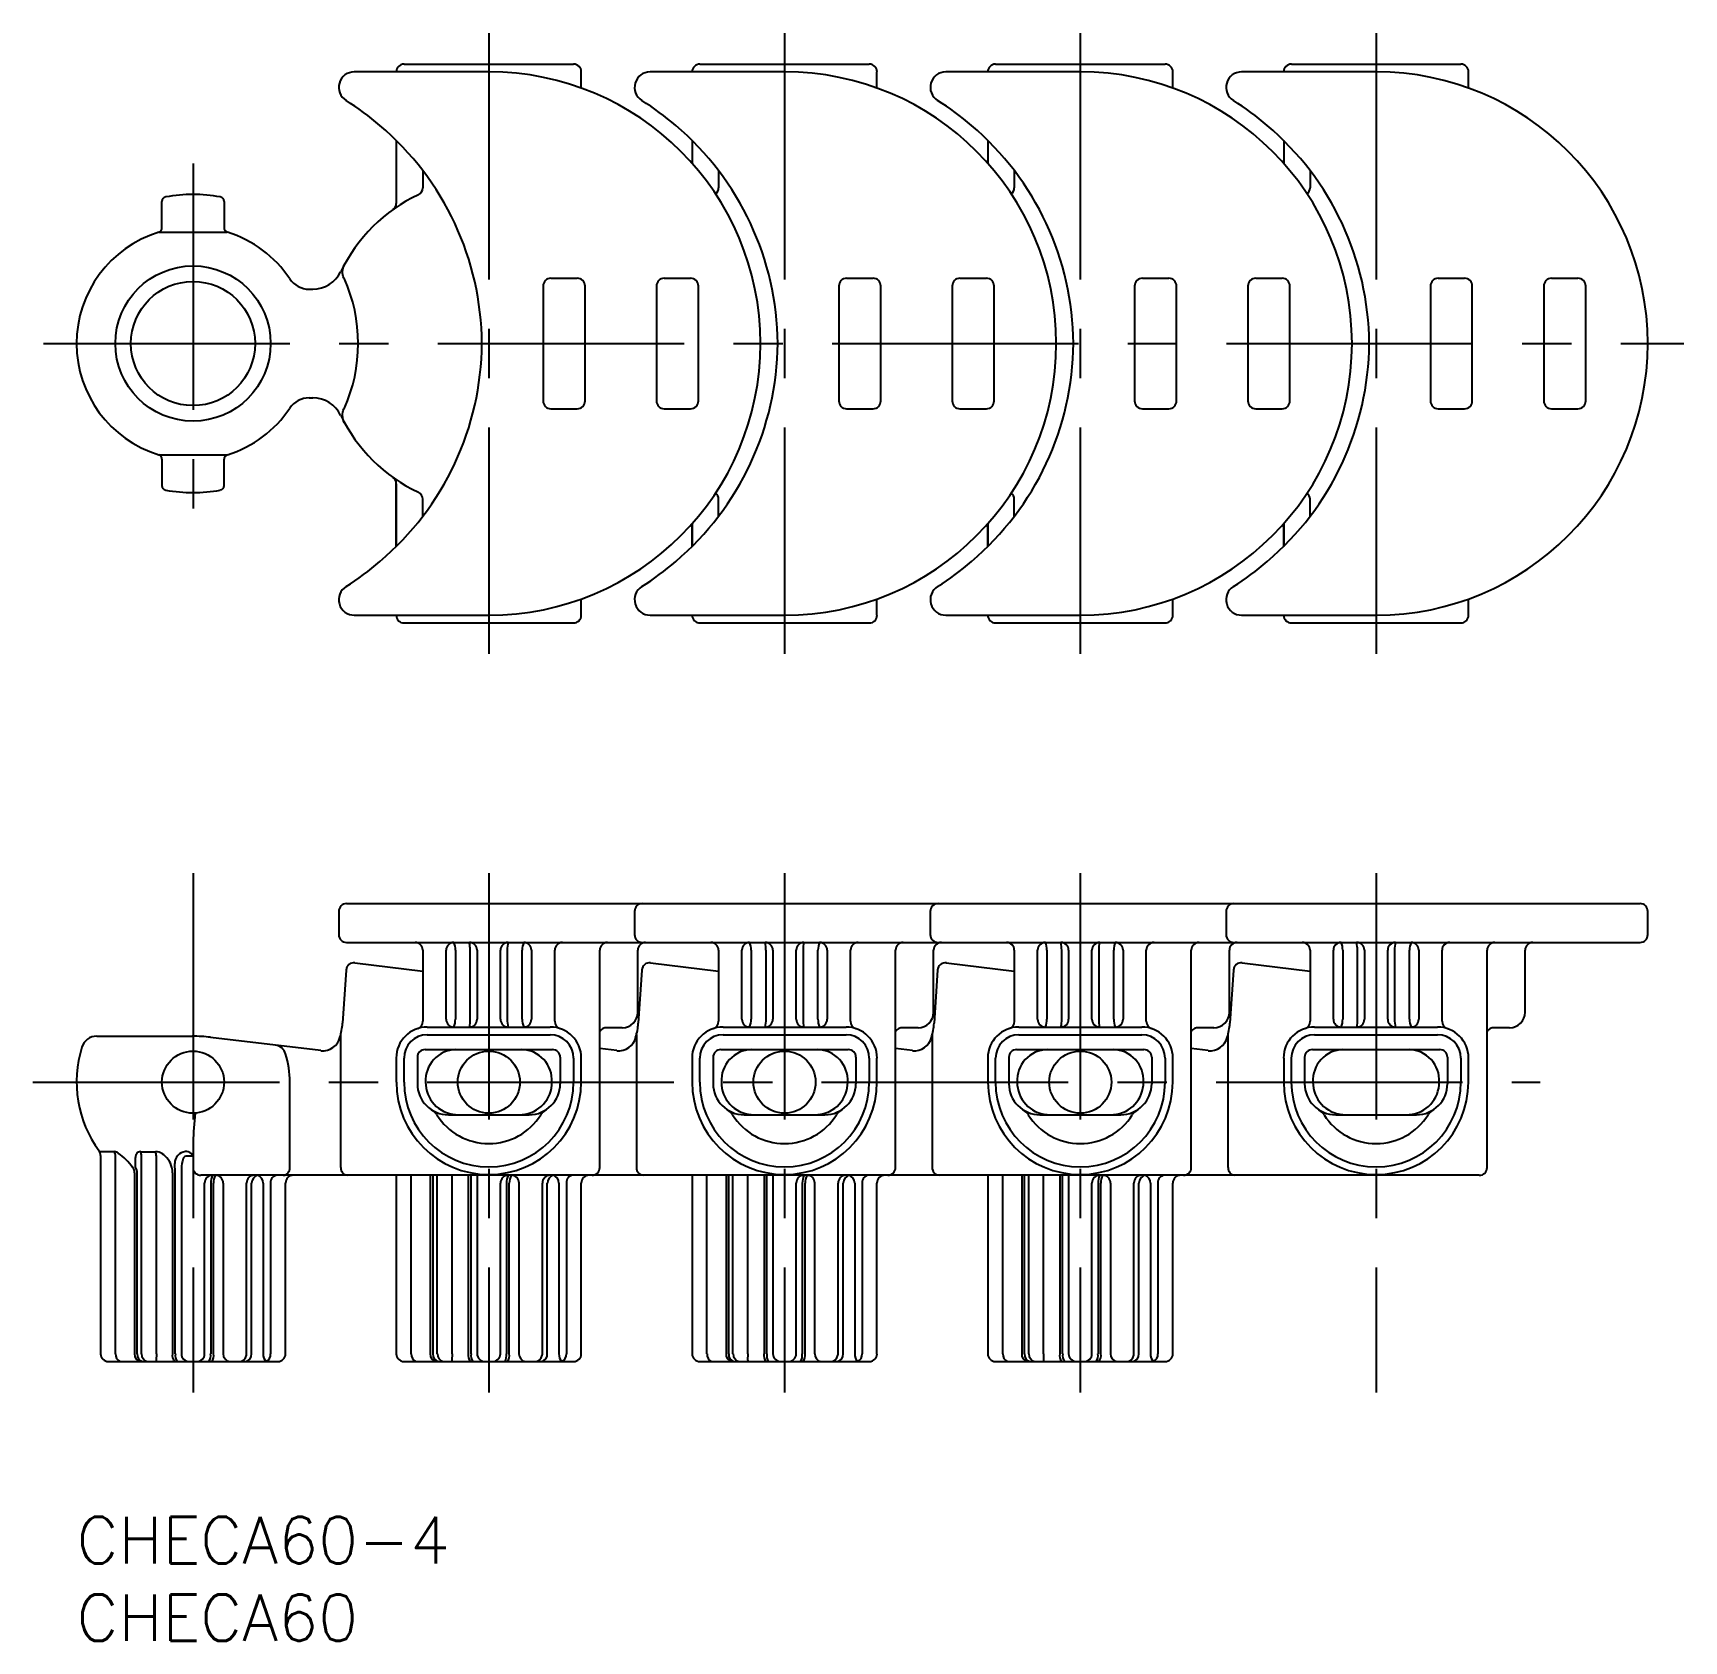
# Model space of a CAD drawing. Extents: x -3 to 104, y -8 to 96.
import ezdxf

# ---------------------------------------------------------------- set-up
doc = ezdxf.new("R2010")
doc.units = 0
doc.header["$LTSCALE"] = 0.5
doc.linetypes.add('CENTER', pattern=[50.8, 31.75, -6.35, 6.35, -6.35])
doc.layers.get('0').update_dxf_attribs({"linetype": 'CONTINUOUS'})
for name, color, linetype in [('MSM_CENTER', 1, 'CENTER'), ('MSM_CONTINUOUS', 7, 'CONTINUOUS'), ('MSM_PART_NUMBER', 7, 'CONTINUOUS')]:
    doc.layers.add(name, color=color, linetype=linetype)
doc.styles.get("Standard").update_dxf_attribs({"font": 'txt.shx', "height": 3, "bigfont": 'bigfont.shx'})

# ---------------------------------------------------------------- blocks, each defined once
blk = doc.blocks.new('*U7')
at = {"layer": 'MSM_PART_NUMBER'}
blk.add_text('CHECA60-4', height=3, dxfattribs=at).set_placement((0, -3))
blk = doc.blocks.new('*U8')
at = {"layer": 'MSM_PART_NUMBER'}
blk.add_text('CHECA60', height=3, dxfattribs=at).set_placement((0, -8))

msp = doc.modelspace()

# ---------------------------------------------------------------- linework, layer by layer
at = {"color": 7, "linetype": 'CONTINUOUS'}
for p, q in [((30.55, 79.78), (32.25, 79.78)), ((37.85, 79.78), (39.55, 79.78)), ((49.6, 79.78), (51.3, 79.78)), ((56.9, 79.78), (58.6, 79.78)), ((68.65, 79.78), (70.35, 79.78)), ((75.95, 79.78), (77.65, 79.78)), ((87.7, 79.78), (89.4, 79.78)), ((95, 79.78), (96.7, 79.78)), ((30.05, 79.28), (30.05, 71.88)), ((32.75, 71.88), (32.75, 79.28)), ((37.35, 79.28), (37.35, 71.88)), ((40.05, 71.88), (40.05, 79.28)), ((49.1, 79.28), (49.1, 71.88)), ((51.8, 71.88), (51.8, 79.28)), ((56.4, 79.28), (56.4, 71.88)), ((59.1, 71.88), (59.1, 79.28)), ((68.15, 79.28), (68.15, 71.88)), ((70.85, 71.88), (70.85, 79.28)), ((75.45, 79.28), (75.45, 71.88)), ((78.15, 71.88), (78.15, 79.28)), ((87.2, 79.28), (87.2, 71.88)), ((89.9, 71.88), (89.9, 79.28)), ((94.5, 79.28), (94.5, 71.88)), ((97.2, 71.88), (97.2, 79.28)), ((30.55, 71.38), (32.25, 71.38)), ((37.85, 71.38), (39.55, 71.38)), ((49.6, 71.38), (51.3, 71.38)), ((56.9, 71.38), (58.6, 71.38)), ((68.65, 71.38), (70.35, 71.38)), ((75.95, 71.38), (77.65, 71.38)), ((87.7, 71.38), (89.4, 71.38)), ((95, 71.38), (96.7, 71.38))]:
    msp.add_line(p, q, dxfattribs=at)
for centre, start, end in [((30.55, 79.28), 90, 180), ((32.25, 79.28), 0, 90), ((37.85, 79.28), 90, 180), ((39.55, 79.28), 0, 90), ((49.6, 79.28), 90, 180), ((51.3, 79.28), 0, 90), ((56.9, 79.28), 90, 180), ((58.6, 79.28), 0, 90), ((68.65, 79.28), 90, 180), ((70.35, 79.28), 0, 90), ((75.95, 79.28), 90, 180), ((77.65, 79.28), 0, 90), ((87.7, 79.28), 90, 180), ((89.4, 79.28), 0, 90), ((95, 79.28), 90, 180), ((96.7, 79.28), 0, 90), ((30.55, 71.88), 180, 270), ((32.25, 71.88), 270, 0), ((37.85, 71.88), 180, 270), ((39.55, 71.88), 270, 0), ((49.6, 71.88), 180, 270), ((51.3, 71.88), 270, 0), ((56.9, 71.88), 180, 270), ((58.6, 71.88), 270, 0), ((68.65, 71.88), 180, 270), ((70.35, 71.88), 270, 0), ((75.95, 71.88), 180, 270), ((77.65, 71.88), 270, 0), ((87.7, 71.88), 180, 270), ((89.4, 71.88), 270, 0), ((95, 71.88), 180, 270), ((96.7, 71.88), 270, 0)]:
    msp.add_arc(centre, 0.5, start, end, dxfattribs=at)
at = {"layer": 'MSM_CENTER'}
for p, q in [((26.55, 95.58), (26.55, 55.58)), ((45.6, 95.58), (45.6, 55.58)), ((64.65, 95.58), (64.65, 55.58)), ((83.7, 95.58), (83.7, 55.58)), ((7.5, 87.18), (7.5, 63.99)), ((-2.14, 75.58), (103.53, 75.58)), ((7.5, 41.46), (7.5, 8)), ((26.55, 41.46), (26.55, 8)), ((45.6, 41.46), (45.6, 8)), ((64.65, 41.46), (64.65, 8)), ((83.7, 41.46), (83.7, 8)), ((-2.81, 28), (94.26, 28))]:
    msp.add_line(p, q, dxfattribs=at)
at = {"layer": 'MSM_CONTINUOUS'}
for p, q in [((21.09, 93.58), (32.01, 93.58)), ((40.15, 93.58), (51.06, 93.58)), ((59.19, 93.58), (70.11, 93.58)), ((78.25, 93.58), (89.16, 93.58)), ((26.55, 93.08), (17.89, 93.08)), ((32.51, 92.04), (32.51, 93.08)), ((45.6, 93.08), (36.94, 93.08)), ((51.55, 92.04), (51.55, 93.08)), ((64.65, 93.08), (55.99, 93.08)), ((70.61, 92.04), (70.61, 93.08)), ((83.7, 93.08), (75.04, 93.08)), ((89.66, 92.04), (89.66, 93.08)), ((20.59, 88.65), (20.59, 84.61)), ((39.65, 88.65), (39.65, 87.19)), ((58.69, 88.65), (58.69, 87.19)), ((77.75, 88.65), (77.75, 87.19)), ((22.3, 86.73), (22.3, 85.61)), ((41.35, 86.73), (41.35, 85.61)), ((60.4, 86.73), (60.4, 85.61)), ((79.45, 86.73), (79.45, 85.61)), ((5.5, 83.04), (5.5, 84.73)), ((9.5, 84.73), (9.5, 83.04)), ((5.29, 82.75), (9.71, 82.75)), ((14.98, 79.08), (15.21, 79.08)), ((14.98, 72.08), (15.21, 72.08)), ((5.29, 68.42), (9.71, 68.42)), ((5.5, 68.13), (5.5, 66.44)), ((9.5, 66.44), (9.5, 68.13)), ((20.59, 66.55), (20.59, 62.5)), ((20.59, 62.51), (20.59, 66.55)), ((22.3, 64.44), (22.3, 65.55)), ((41.35, 64.44), (41.35, 65.55)), ((60.4, 64.44), (60.4, 65.55)), ((79.45, 64.44), (79.45, 65.55)), ((39.65, 63.97), (39.65, 62.5)), ((39.65, 62.51), (39.65, 63.97)), ((58.69, 63.97), (58.69, 62.5)), ((58.69, 62.51), (58.69, 63.97)), ((77.75, 63.97), (77.75, 62.5)), ((77.75, 62.51), (77.75, 63.97)), ((32.51, 58.08), (32.51, 59.13)), ((51.55, 58.08), (51.55, 59.13)), ((70.61, 58.08), (70.61, 59.13)), ((89.66, 58.08), (89.66, 59.13)), ((17.89, 58.08), (26.55, 58.08)), ((21.09, 57.58), (32.01, 57.58)), ((36.94, 58.08), (45.6, 58.08)), ((40.15, 57.58), (51.06, 57.58)), ((55.99, 58.08), (64.65, 58.08)), ((59.19, 57.58), (70.11, 57.58)), ((75.04, 58.08), (83.7, 58.08)), ((78.25, 57.58), (89.16, 57.58)), ((17.39, 39.5), (100.7, 39.5)), ((16.89, 39), (16.89, 37.5)), ((35.94, 39), (35.94, 37.5)), ((54.99, 39), (54.99, 37.5)), ((74.04, 39), (74.04, 37.5)), ((101.2, 37.5), (101.2, 39)), ((17.39, 37), (100.7, 37)), ((22.3, 36.5), (22.3, 31.92)), ((23.8, 32.05), (23.8, 36.5)), ((24.4, 36.5), (24.4, 32.05)), ((25.36, 32.05), (25.36, 36.5)), ((25.8, 36.5), (25.8, 32.05)), ((27.3, 32.05), (27.3, 36.5)), ((27.74, 36.5), (27.74, 32.05)), ((28.7, 32.05), (28.7, 36.5)), ((29.3, 36.5), (29.3, 32.05)), ((30.8, 31.92), (30.8, 36.5)), ((33.7, 22.5), (33.7, 36.5)), ((36.15, 32.5), (36.15, 36.5)), ((41.35, 36.5), (41.35, 31.92)), ((42.85, 32.05), (42.85, 36.5)), ((43.45, 36.5), (43.45, 32.05)), ((44.41, 32.05), (44.41, 36.5)), ((44.85, 36.5), (44.85, 32.05)), ((46.35, 32.05), (46.35, 36.5)), ((46.79, 36.5), (46.79, 32.05)), ((47.75, 32.05), (47.75, 36.5)), ((48.35, 36.5), (48.35, 32.05)), ((49.85, 31.92), (49.85, 36.5)), ((52.75, 22.5), (52.75, 36.5)), ((55.2, 32.5), (55.2, 36.5)), ((60.4, 36.5), (60.4, 31.92)), ((61.9, 32.05), (61.9, 36.5)), ((62.5, 36.5), (62.5, 32.05)), ((63.46, 32.05), (63.46, 36.5)), ((63.9, 36.5), (63.9, 32.05)), ((65.4, 32.05), (65.4, 36.5)), ((65.84, 36.5), (65.84, 32.05)), ((66.8, 32.05), (66.8, 36.5)), ((67.4, 36.5), (67.4, 32.05)), ((68.9, 31.92), (68.9, 36.5)), ((71.8, 22.5), (71.8, 36.5)), ((74.25, 32.5), (74.25, 36.5)), ((79.45, 36.5), (79.45, 31.92)), ((80.95, 32.05), (80.95, 36.5)), ((81.55, 36.5), (81.55, 32.05)), ((82.51, 32.05), (82.51, 36.5)), ((82.95, 36.5), (82.95, 32.05)), ((84.45, 32.05), (84.45, 36.5)), ((84.89, 36.5), (84.89, 32.05)), ((85.85, 32.05), (85.85, 36.5)), ((86.45, 36.5), (86.45, 32.05)), ((87.95, 31.92), (87.95, 36.5)), ((90.85, 22.5), (90.85, 36.5)), ((93.3, 32.5), (93.3, 36.5)), ((17.36, 35.22), (17.13, 31.8)), ((17.36, 35.22), (17.13, 31.8)), ((17.92, 35.69), (22.3, 35.15)), ((36.41, 35.22), (36.18, 31.8)), ((36.41, 35.22), (36.18, 31.8)), ((36.97, 35.69), (41.35, 35.15)), ((55.46, 35.22), (55.23, 31.8)), ((55.46, 35.22), (55.23, 31.8)), ((56.02, 35.69), (60.4, 35.15)), ((74.51, 35.22), (74.28, 31.8)), ((74.51, 35.22), (74.28, 31.8)), ((75.07, 35.69), (79.45, 35.15)), ((1.3, 30.96), (7.44, 30.96)), ((15.74, 30.03), (8.63, 30.88)), ((17.01, 31.06), (17.01, 22.5)), ((22.59, 31.55), (30.51, 31.55)), ((22.59, 31.05), (30.51, 31.05)), ((35.15, 31.5), (34.17, 31.5)), ((36.06, 31.06), (36.06, 22.5)), ((41.64, 31.55), (49.56, 31.55)), ((41.64, 31.05), (49.56, 31.05)), ((54.2, 31.5), (53.22, 31.5)), ((55.11, 31.06), (55.11, 22.5)), ((60.69, 31.55), (68.61, 31.55)), ((60.69, 31.05), (68.61, 31.05)), ((73.25, 31.5), (72.27, 31.5)), ((74.16, 31.06), (74.16, 22.5)), ((79.74, 31.55), (87.66, 31.55)), ((79.74, 31.05), (87.66, 31.05)), ((92.3, 31.5), (91.32, 31.5)), ((22.45, 30.1), (30.65, 30.1)), ((34.79, 30.03), (33.7, 30.16)), ((41.5, 30.1), (49.7, 30.1)), ((53.84, 30.03), (52.75, 30.16)), ((60.55, 30.1), (68.75, 30.1)), ((72.89, 30.03), (71.8, 30.16)), ((79.6, 30.1), (87.8, 30.1)), ((20.59, 29.55), (20.59, 28)), ((21.09, 28), (21.09, 29.55)), ((21.95, 29.6), (21.95, 27.9)), ((31.15, 29.6), (31.15, 27.9)), ((32.01, 29.55), (32.01, 28)), ((32.51, 28), (32.51, 29.55)), ((39.65, 29.55), (39.65, 28)), ((40.15, 28), (40.15, 29.55)), ((41, 29.6), (41, 27.9)), ((50.2, 29.6), (50.2, 27.9)), ((51.06, 29.55), (51.06, 28)), ((51.55, 28), (51.55, 29.55)), ((58.69, 29.55), (58.69, 28)), ((59.19, 28), (59.19, 29.55)), ((60.05, 29.6), (60.05, 27.9)), ((69.25, 29.6), (69.25, 27.9)), ((70.11, 29.55), (70.11, 28)), ((70.61, 28), (70.61, 29.55)), ((77.75, 29.55), (77.75, 28)), ((78.25, 28), (78.25, 29.55)), ((79.1, 29.6), (79.1, 27.9)), ((88.3, 29.6), (88.3, 27.9)), ((89.16, 29.55), (89.16, 28)), ((89.66, 28), (89.66, 29.55)), ((13.74, 22.5), (13.74, 28)), ((23.95, 25.9), (29.15, 25.9)), ((43, 25.9), (48.2, 25.9)), ((62.05, 25.9), (67.25, 25.9)), ((81.1, 25.9), (86.3, 25.9)), ((2.42, 23.52), (1.48, 23.52)), ((4.13, 23.52), (5.1, 23.52)), ((7.5, 24.13), (7.5, 22.5)), ((1.55, 23.27), (1.55, 10.5)), ((2.5, 10.5), (2.5, 23.23)), ((3.8, 22.51), (3.8, 23.14)), ((4.18, 10.5), (4.18, 23.23)), ((5.14, 10.5), (5.14, 23.23)), ((6.33, 22.51), (6.33, 22.76)), ((6.75, 22.42), (6.75, 10.5)), ((7.5, 23.23), (7.03, 23.23)), ((3.73, 22.15), (3.73, 10.5)), ((3.91, 10.5), (3.91, 22.15)), ((6.18, 22.15), (6.18, 10.5)), ((6.36, 10.5), (6.36, 22.15)), ((90.35, 22), (8, 22)), ((8.25, 10.5), (8.25, 21.5)), ((8.64, 21.5), (8.64, 10.5)), ((8.82, 10.5), (8.82, 21.5)), ((9.44, 21.5), (9.44, 10.5)), ((10.95, 10.5), (10.95, 21.5)), ((11.27, 10.5), (11.27, 21.5)), ((12.02, 21.5), (12.02, 10.5)), ((12.5, 21.5), (12.5, 10.5)), ((13.46, 10.5), (13.46, 21.5)), ((20.59, 22), (20.59, 10.5)), ((21.55, 10.5), (21.55, 22)), ((22.78, 22), (22.78, 10.5)), ((22.96, 10.5), (22.96, 22)), ((23.23, 10.5), (23.23, 22)), ((24.19, 10.5), (24.19, 22)), ((25.23, 22), (25.23, 10.5)), ((25.41, 10.5), (25.41, 22)), ((25.8, 22), (25.8, 10.5)), ((27.3, 10.5), (27.3, 21.5)), ((27.69, 21.5), (27.69, 10.5)), ((27.87, 10.5), (27.87, 21.5)), ((28.49, 21.5), (28.49, 10.5)), ((30, 10.5), (30, 21.5)), ((30.32, 10.5), (30.32, 21.5)), ((31.07, 21.5), (31.07, 10.5)), ((31.55, 21.5), (31.55, 10.5)), ((32.51, 10.5), (32.51, 21.5)), ((39.65, 22), (39.65, 10.5)), ((40.6, 10.5), (40.6, 22)), ((41.83, 22), (41.83, 10.5)), ((42.01, 10.5), (42.01, 22)), ((42.28, 10.5), (42.28, 22)), ((43.24, 10.5), (43.24, 22)), ((44.28, 22), (44.28, 10.5)), ((44.46, 10.5), (44.46, 22)), ((44.85, 22), (44.85, 10.5)), ((46.35, 10.5), (46.35, 21.5)), ((46.74, 21.5), (46.74, 10.5)), ((46.92, 10.5), (46.92, 21.5)), ((47.54, 21.5), (47.54, 10.5)), ((49.05, 10.5), (49.05, 21.5)), ((49.37, 10.5), (49.37, 21.5)), ((50.12, 21.5), (50.12, 10.5)), ((50.6, 21.5), (50.6, 10.5)), ((51.55, 10.5), (51.55, 21.5)), ((58.69, 22), (58.69, 10.5)), ((59.65, 10.5), (59.65, 22)), ((60.88, 22), (60.88, 10.5)), ((61.06, 10.5), (61.06, 22)), ((61.33, 10.5), (61.33, 22)), ((62.29, 10.5), (62.29, 22)), ((63.33, 22), (63.33, 10.5)), ((63.51, 10.5), (63.51, 22)), ((63.9, 22), (63.9, 10.5)), ((65.4, 10.5), (65.4, 21.5)), ((65.79, 21.5), (65.79, 10.5)), ((65.97, 10.5), (65.97, 21.5)), ((66.59, 21.5), (66.59, 10.5)), ((68.1, 10.5), (68.1, 21.5)), ((68.42, 10.5), (68.42, 21.5)), ((69.17, 21.5), (69.17, 10.5)), ((69.65, 21.5), (69.65, 10.5)), ((70.61, 10.5), (70.61, 21.5)), ((2.05, 10), (12.96, 10)), ((5.14, 10.5), (5.12, 10.08)), ((10.94, 10.4), (10.95, 10.5)), ((21.09, 10), (32.01, 10)), ((24.19, 10.5), (24.17, 10.08)), ((29.99, 10.4), (30, 10.5)), ((40.15, 10), (51.06, 10)), ((43.24, 10.5), (43.22, 10.08)), ((49.04, 10.4), (49.05, 10.5)), ((59.19, 10), (70.11, 10)), ((62.29, 10.5), (62.27, 10.08)), ((68.09, 10.4), (68.1, 10.5))]:
    msp.add_line(p, q, dxfattribs=at)
for centre, radius in [((7.5, 75.58), 5), ((7.5, 75.58), 4), ((7.5, 28), 2), ((26.55, 28), 2), ((45.6, 28), 2), ((64.65, 28), 2)]:
    msp.add_circle(centre, radius, dxfattribs=at)
for centre, radius, start, end in [((21.09, 93.08), 0.5, 90, 180), ((32.01, 93.08), 0.5, 0, 90), ((40.15, 93.08), 0.5, 90, 180), ((51.06, 93.08), 0.5, 0, 90), ((59.19, 93.08), 0.5, 90, 180), ((70.11, 93.08), 0.5, 0, 90), ((78.25, 93.08), 0.5, 90, 180), ((89.16, 93.08), 0.5, 0, 90), ((17.89, 92.08), 1, 90, 237.7958), ((26.55, 75.58), 17.5, 270, 90), ((36.94, 92.08), 1, 90, 237.7958), ((45.6, 75.58), 17.5, 270, 90), ((55.99, 92.08), 1, 90, 237.7958), ((64.65, 75.58), 17.5, 270, 90), ((75.04, 92.08), 1, 90, 237.7958), ((83.7, 75.58), 17.5, 270, 90), ((7.5, 75.58), 18.5, 49.384, 57.7958), ((26.55, 75.58), 18.5, 49.384, 57.7958), ((45.6, 75.58), 18.5, 49.384, 57.7958), ((64.65, 75.58), 18.5, 49.384, 57.7958), ((7.51, 75.44), 18.6, 0.45, 49.7021), ((26.56, 75.44), 18.6, 0.45, 49.7021), ((45.61, 75.44), 18.6, 0.45, 49.7021), ((64.66, 75.44), 18.6, 0.45, 49.7021), ((7.5, 75.36), 9.82, 79.7124, 100.2486), ((26.55, 75.58), 10.6, 115.3361, 154.1187), ((21.8, 85.61), 0.5, 295.3361, 0), ((40.85, 85.61), 0.5, 307.8822, 0), ((59.9, 85.61), 0.5, 307.8822, 0), ((78.95, 85.61), 0.5, 307.8822, 0), ((5.8, 84.73), 0.3, 98.952, 180), ((9.2, 84.73), 0.3, 0, 79.6895), ((20.09, 84.61), 0.5, 305.5583, 0), ((5.2, 83.04), 0.3, 287.611, 0), ((9.8, 83.04), 0.3, 180, 252.8502), ((7.5, 75.58), 7.5, 107.1498, 180), ((7.5, 75.58), 7.5, 33.749, 72.8502), ((15.21, 81.08), 2, 270, 334.1187), ((7.97, 75.58), 10.17, 335.5717, 24.4283), ((14.98, 80.58), 1.5, 213.749, 270), ((7.5, 75.58), 7.5, 180, 252.8682), ((7.51, 75.73), 18.6, 310.2979, 359.55), ((26.56, 75.73), 18.6, 310.2979, 359.55), ((45.61, 75.73), 18.6, 310.2979, 359.55), ((64.66, 75.73), 18.6, 310.2979, 359.55), ((7.5, 75.58), 7.5, 287.1498, 326.251), ((14.98, 70.58), 1.5, 90, 146.251), ((15.21, 70.08), 2, 25.8813, 90), ((26.55, 75.58), 10.6, 205.8813, 244.6639), ((5.2, 68.13), 0.3, 0, 72.389), ((9.8, 68.13), 0.3, 107.1498, 180), ((5.8, 66.44), 0.3, 180, 261.048), ((7.5, 75.8), 9.82, 259.7514, 280.2876), ((9.2, 66.44), 0.3, 280.3105, 0), ((20.09, 66.55), 0.5, 0, 54.4417), ((21.8, 65.55), 0.5, 0, 64.6639), ((40.85, 65.55), 0.5, 0, 52.1178), ((59.9, 65.55), 0.5, 0, 52.1178), ((78.95, 65.55), 0.5, 0, 52.1178), ((7.5, 75.58), 18.5, 302.2042, 310.616), ((26.55, 75.58), 18.5, 302.2042, 310.616), ((45.6, 75.58), 18.5, 302.2042, 310.616), ((64.65, 75.58), 18.5, 302.2042, 310.616), ((17.89, 59.08), 1, 122.2042, 270), ((36.94, 59.08), 1, 122.2042, 270), ((55.99, 59.08), 1, 122.2042, 270), ((75.04, 59.08), 1, 122.2042, 270), ((21.09, 58.08), 0.5, 180, 270), ((32.01, 58.08), 0.5, 270, 0), ((40.15, 58.08), 0.5, 180, 270), ((51.06, 58.08), 0.5, 270, 0), ((59.19, 58.08), 0.5, 180, 270), ((70.11, 58.08), 0.5, 270, 0), ((78.25, 58.08), 0.5, 180, 270), ((89.16, 58.08), 0.5, 270, 0), ((17.39, 39), 0.5, 90, 180), ((36.44, 39), 0.5, 90, 180), ((55.49, 39), 0.5, 90, 180), ((74.54, 39), 0.5, 90, 180), ((100.7, 39), 0.5, 0, 90), ((17.39, 37.5), 0.5, 180, 270), ((36.44, 37.5), 0.5, 180, 270), ((55.49, 37.5), 0.5, 180, 270), ((74.54, 37.5), 0.5, 180, 270), ((100.7, 37.5), 0.5, 270, 0), ((21.8, 36.5), 0.5, 0, 90), ((24.3, 36.5), 0.5, 90, 180), ((23.37, 36.55), 1.03, 357.1402, 25.7773), ((25.3, 36.5), 0.5, 0, 90), ((23.49, 36.54), 1.86, 358.6655, 14.1848), ((27.8, 36.5), 0.5, 90, 180), ((29.77, 36.53), 2.03, 166.4382, 180.7115), ((30.16, 36.46), 1.46, 158.4991, 178.5834), ((28.8, 36.5), 0.5, 0, 90), ((31.3, 36.5), 0.5, 90, 180), ((34.2, 36.5), 0.5, 90, 180), ((36.65, 36.5), 0.5, 90, 180), ((40.85, 36.5), 0.5, 0, 90), ((43.35, 36.5), 0.5, 90, 180), ((42.42, 36.55), 1.03, 357.1402, 25.7773), ((44.35, 36.5), 0.5, 0, 90), ((42.54, 36.54), 1.86, 358.6655, 14.1848), ((46.85, 36.5), 0.5, 90, 180), ((48.82, 36.53), 2.03, 166.4382, 180.7115), ((49.21, 36.46), 1.46, 158.4991, 178.5834), ((47.85, 36.5), 0.5, 0, 90), ((50.35, 36.5), 0.5, 90, 180), ((53.25, 36.5), 0.5, 90, 180), ((55.7, 36.5), 0.5, 90, 180), ((59.9, 36.5), 0.5, 0, 90), ((62.4, 36.5), 0.5, 90, 180), ((61.47, 36.55), 1.03, 357.1402, 25.7773), ((63.4, 36.5), 0.5, 0, 90), ((61.59, 36.54), 1.86, 358.6655, 14.1848), ((65.9, 36.5), 0.5, 90, 180), ((67.87, 36.53), 2.03, 166.4382, 180.7115), ((68.26, 36.46), 1.46, 158.4991, 178.5834), ((66.9, 36.5), 0.5, 0, 90), ((69.4, 36.5), 0.5, 90, 180), ((72.3, 36.5), 0.5, 90, 180), ((74.75, 36.5), 0.5, 90, 180), ((78.95, 36.5), 0.5, 0, 90), ((81.45, 36.5), 0.5, 90, 180), ((80.52, 36.55), 1.03, 357.1402, 25.7773), ((82.45, 36.5), 0.5, 0, 90), ((80.64, 36.54), 1.86, 358.6655, 14.1848), ((84.95, 36.5), 0.5, 90, 180), ((86.92, 36.53), 2.03, 166.4382, 180.7115), ((87.31, 36.46), 1.46, 158.4991, 178.5834), ((85.95, 36.5), 0.5, 0, 90), ((88.45, 36.5), 0.5, 90, 180), ((91.35, 36.5), 0.5, 90, 180), ((93.8, 36.5), 0.5, 90, 180), ((17.86, 35.19), 0.5, 83, 176.175), ((36.91, 35.19), 0.5, 83, 176.175), ((55.96, 35.19), 0.5, 83, 176.175), ((75.01, 35.19), 0.5, 83, 176.175), ((21.83, 31.9), 0.475, 287.6721, 2.1448), ((24.3, 32.05), 0.5, 180, 270), ((23.25, 32.02), 1.15, 335.7605, 1.322), ((25.3, 32.05), 0.5, 270, 0), ((23.43, 32.01), 1.93, 346.0894, 1.0603), ((27.8, 32.05), 0.5, 180, 270), ((29.94, 32.04), 2.2, 179.8583, 192.992), ((30, 32.05), 1.3, 180.1654, 202.7521), ((28.8, 32.05), 0.5, 270, 0), ((31.3, 31.92), 0.5, 180.0142, 251.4438), ((35.15, 32.5), 1, 270, 0), ((40.88, 31.9), 0.475, 287.6721, 2.1448), ((43.35, 32.05), 0.5, 180, 270), ((42.3, 32.02), 1.15, 335.7605, 1.322), ((44.35, 32.05), 0.5, 270, 0), ((42.48, 32.01), 1.93, 346.0894, 1.0603), ((46.85, 32.05), 0.5, 180, 270), ((48.99, 32.04), 2.2, 179.8583, 192.992), ((49.05, 32.05), 1.3, 180.1654, 202.7521), ((47.85, 32.05), 0.5, 270, 0), ((50.35, 31.92), 0.5, 180.0142, 251.4438), ((54.2, 32.5), 1, 270, 0), ((59.93, 31.9), 0.475, 287.6721, 2.1448), ((62.4, 32.05), 0.5, 180, 270), ((61.35, 32.02), 1.15, 335.7605, 1.322), ((63.4, 32.05), 0.5, 270, 0), ((61.53, 32.01), 1.93, 346.0894, 1.0603), ((65.9, 32.05), 0.5, 180, 270), ((68.04, 32.04), 2.2, 179.8583, 192.992), ((68.1, 32.05), 1.3, 180.1654, 202.7521), ((66.9, 32.05), 0.5, 270, 0), ((69.4, 31.92), 0.5, 180.0142, 251.4438), ((73.25, 32.5), 1, 270, 0), ((78.98, 31.9), 0.475, 287.6721, 2.1448), ((81.45, 32.05), 0.5, 180, 270), ((80.4, 32.02), 1.15, 335.7605, 1.322), ((82.45, 32.05), 0.5, 270, 0), ((80.58, 32.01), 1.93, 346.0894, 1.0603), ((84.95, 32.05), 0.5, 180, 270), ((87.09, 32.04), 2.2, 179.8583, 192.992), ((87.15, 32.05), 1.3, 180.1654, 202.7521), ((85.95, 32.05), 0.5, 270, 0), ((88.45, 31.92), 0.5, 180.0142, 251.4438), ((92.3, 32.5), 1, 270, 0), ((1.3, 29.96), 1, 90, 162.4962), ((7.44, 20.96), 10, 83.1369, 90), ((15.86, 31.16), 1.14, 264.0761, 346.0555), ((13.31, 32.04), 3.83, 342.3804, 356.3071), ((22.59, 29.55), 2, 90, 180), ((22.59, 29.55), 1.5, 90, 180), ((30.51, 29.55), 2, 0, 90), ((30.51, 29.55), 1.5, 360, 90), ((34.15, 30.96), 0.545, 87.7974, 146.6149), ((34.91, 31.16), 1.14, 264.0761, 346.0555), ((32.36, 32.04), 3.83, 342.3804, 356.3071), ((41.64, 29.55), 2, 90, 180), ((41.64, 29.55), 1.5, 90, 180), ((49.56, 29.55), 2, 0, 90), ((49.56, 29.55), 1.5, 360, 90), ((53.2, 30.96), 0.545, 87.7974, 146.6149), ((53.96, 31.16), 1.14, 264.0761, 346.0555), ((51.41, 32.04), 3.83, 342.3804, 356.3071), ((60.69, 29.55), 2, 90, 180), ((60.69, 29.55), 1.5, 90, 180), ((68.61, 29.55), 2, 0, 90), ((68.61, 29.55), 1.5, 360, 90), ((72.25, 30.96), 0.545, 87.7974, 146.6149), ((73.01, 31.16), 1.14, 264.0761, 346.0555), ((70.46, 32.04), 3.83, 342.3804, 356.3071), ((79.74, 29.55), 2, 90, 180), ((79.74, 29.55), 1.5, 90, 180), ((87.66, 29.55), 2, 0, 90), ((87.66, 29.55), 1.5, 360, 90), ((91.3, 30.96), 0.545, 87.7974, 146.6149), ((7.5, 28), 7.5, 162.4962, 216.2083), ((12.7, 29.59), 0.8, 16.9873, 83.1369), ((7.5, 28), 6.24, 0, 16.9873), ((22.45, 29.6), 0.5, 90.0002, 179.9998), ((24.47, 28.11), 1.99, 91.6194, 183.1637), ((28.63, 28.11), 1.99, 356.8363, 88.3806), ((30.65, 29.6), 0.5, 0.0002, 89.9998), ((41.5, 29.6), 0.5, 90.0002, 179.9998), ((43.52, 28.11), 1.99, 91.6194, 183.1637), ((47.68, 28.11), 1.99, 356.8363, 88.3806), ((49.7, 29.6), 0.5, 0.0002, 89.9998), ((60.55, 29.6), 0.5, 90.0002, 179.9998), ((62.57, 28.11), 1.99, 91.6194, 183.1637), ((66.73, 28.11), 1.99, 356.8363, 88.3806), ((68.75, 29.6), 0.5, 0.0002, 89.9998), ((79.6, 29.6), 0.5, 90.0002, 179.9998), ((81.62, 28.11), 1.99, 91.6194, 183.1637), ((85.78, 28.11), 1.99, 356.8363, 88.3806), ((87.8, 29.6), 0.5, 0.0002, 89.9998), ((26.55, 28), 5.95, 180, 0), ((26.55, 28), 5.46, 180, 0), ((23.95, 27.9), 2, 180, 270), ((24.57, 27.99), 2.09, 179.6541, 265.5628), ((28.53, 27.99), 2.09, 274.4372, 0.3459), ((29.15, 27.9), 2, 270, 0), ((45.6, 28), 5.95, 180, 0), ((45.6, 28), 5.46, 180, 0), ((43, 27.9), 2, 180, 270), ((43.62, 27.99), 2.09, 179.6541, 265.5628), ((47.58, 27.99), 2.09, 274.4372, 0.3459), ((48.2, 27.9), 2, 270, 0), ((64.65, 28), 5.95, 180, 0), ((64.65, 28), 5.46, 180, 0), ((62.05, 27.9), 2, 180, 270), ((62.67, 27.99), 2.09, 179.6541, 265.5628), ((66.63, 27.99), 2.09, 274.4372, 0.3459), ((67.25, 27.9), 2, 270, 0), ((83.7, 28), 5.95, 180, 0), ((83.7, 28), 5.46, 180, 0), ((81.1, 27.9), 2, 180, 270), ((81.72, 27.99), 2.09, 179.6541, 265.5628), ((85.68, 27.99), 2.09, 274.4372, 0.3459), ((86.3, 27.9), 2, 270, 0), ((30.17, 23.4), 22.68, 173.4112, 178.169), ((22.36, 25.35), 1, 32.3029, 58.0838), ((26.55, 28), 3.96, 212.2884, 327.7115), ((30.74, 25.35), 1, 121.9557, 147.6577), ((41.41, 25.35), 1, 32.3029, 58.0838), ((45.6, 28), 3.96, 212.2884, 327.7115), ((49.79, 25.35), 1, 121.9557, 147.6577), ((60.46, 25.35), 1, 32.3029, 58.0838), ((64.65, 28), 3.96, 212.2884, 327.7115), ((68.84, 25.35), 1, 121.9557, 147.6577), ((79.51, 25.35), 1, 32.3029, 58.0838), ((83.7, 28), 3.96, 212.2884, 327.7115), ((87.89, 25.35), 1, 121.9557, 147.6577), ((1.05, 23.27), 0.5, 0, 36.2083), ((1.94, 23.23), 0.566, 359.6505, 31.0337), ((2.35, 22.94), 0.591, 54.2928, 82.6192), ((0.42, 20.21), 3.93, 35.8251, 54.746), ((4.13, 23.19), 0.337, 90.2545, 187.5929), ((3.39, 23.24), 0.794, 359.4185, 21.2235), ((3.46, 23.16), 1.68, 2.2957, 12.474), ((5.07, 22.74), 0.789, 56.4195, 87.7009), ((7.07, 22.78), 0.743, 94.0382, 181.5189), ((7.01, 22.75), 0.778, 76.5139, 89.3921), ((7.05, 23.04), 0.484, 23.1713, 73.5845), ((3.14, 22.16), 0.588, 359.0408, 36.9369), ((3.3, 22.16), 0.608, 358.957, 35.3912), ((4.74, 22.17), 1.44, 13.4654, 57.856), ((4.75, 22.17), 1.43, 359.15, 13.7952), ((4.71, 22.17), 1.65, 359.2486, 11.9232), ((8.47, 22.45), 1.72, 158.6141, 181.1484), ((7.08, 23.01), 0.224, 104.3438, 162.5239), ((8, 22.5), 0.5, 180, 270), ((13.27, 22.46), 0.464, 275.7423, 4.7721), ((17.49, 22.48), 0.477, 177.1374, 266.818), ((33.2, 22.5), 0.5, 270, 0), ((36.54, 22.48), 0.477, 177.1374, 266.818), ((52.25, 22.5), 0.5, 270, 0), ((55.59, 22.48), 0.477, 177.1374, 266.818), ((71.3, 22.5), 0.5, 270, 0), ((74.64, 22.48), 0.477, 177.1374, 266.818), ((90.35, 22.5), 0.5, 270, 0), ((8.75, 21.5), 0.5, 90, 180), ((9.76, 21.51), 1.12, 153.9567, 180.4347), ((9.79, 21.51), 0.971, 149.7911, 180.6705), ((8.95, 21.5), 0.497, 359.7087, 89.7058), ((11.45, 21.5), 0.5, 90, 180), ((11.82, 21.48), 0.543, 107.7616, 178.1659), ((11.51, 21.51), 0.509, 358.8833, 74.458), ((12.96, 21.54), 0.465, 95.4347, 184.5587), ((13.96, 21.5), 0.5, 90, 180), ((27.8, 21.5), 0.5, 90, 180), ((28.81, 21.51), 1.12, 153.9567, 180.4347), ((28.84, 21.51), 0.971, 149.7911, 180.6705), ((28, 21.5), 0.497, 359.7087, 89.7058), ((30.5, 21.5), 0.5, 90, 180), ((30.87, 21.48), 0.543, 107.7616, 178.1659), ((30.56, 21.51), 0.509, 358.8833, 74.458), ((32.01, 21.54), 0.465, 95.4347, 184.5587), ((33.01, 21.5), 0.5, 90, 180), ((46.85, 21.5), 0.5, 90, 180), ((47.86, 21.51), 1.12, 153.9567, 180.4347), ((47.89, 21.51), 0.971, 149.7911, 180.6705), ((47.05, 21.5), 0.497, 359.7087, 89.7058), ((49.55, 21.5), 0.5, 90, 180), ((49.92, 21.48), 0.543, 107.7616, 178.1659), ((49.61, 21.51), 0.509, 358.8833, 74.458), ((51.06, 21.54), 0.465, 95.4347, 184.5587), ((52.05, 21.5), 0.5, 90, 180), ((65.9, 21.5), 0.5, 90, 180), ((66.91, 21.51), 1.12, 153.9567, 180.4347), ((66.94, 21.51), 0.971, 149.7911, 180.6705), ((66.1, 21.5), 0.497, 359.7087, 89.7058), ((68.6, 21.5), 0.5, 90, 180), ((68.97, 21.48), 0.543, 107.7616, 178.1659), ((68.66, 21.51), 0.509, 358.8833, 74.458), ((70.11, 21.54), 0.465, 95.4347, 184.5587), ((71.11, 21.5), 0.5, 90, 180), ((2.05, 10.5), 0.5, 180, 270), ((3.03, 10.47), 0.524, 177.1501, 244.72), ((4.18, 10.45), 0.452, 173.1574, 260.915), ((4.35, 10.44), 0.447, 172.2263, 259.1442), ((4.71, 10.5), 0.523, 179.8821, 252.6915), ((5.6, 10.07), 0.473, 178.3992, 188.6642), ((6.75, 10.38), 0.585, 168.5256, 221.0128), ((7, 10.38), 0.646, 169.4293, 216.1792), ((7.25, 10.5), 0.5, 179.9999, 270.0001), ((7.75, 10.5), 0.5, 270.0002, 359.9998), ((8, 10.38), 0.646, 323.8208, 10.5707), ((8.25, 10.38), 0.585, 318.9872, 11.4744), ((9.93, 10.48), 0.485, 177.7942, 262.9346), ((10.45, 10.5), 0.5, 270.0018, 348.6166), ((10.82, 10.45), 0.452, 279.085, 6.8426), ((12.72, 10.46), 0.698, 177.0189, 221.658), ((11.99, 10.47), 0.512, 294.385, 3.7449), ((12.96, 10.5), 0.5, 270, 0), ((21.09, 10.5), 0.5, 180, 270), ((22.08, 10.47), 0.524, 177.1501, 244.72), ((23.23, 10.45), 0.452, 173.1574, 260.915), ((23.4, 10.44), 0.447, 172.2263, 259.1442), ((23.76, 10.5), 0.523, 179.8821, 252.6915), ((24.65, 10.07), 0.473, 178.3992, 188.6642), ((25.8, 10.38), 0.585, 168.5256, 221.0128), ((26.05, 10.38), 0.646, 169.4293, 216.1792), ((26.3, 10.5), 0.5, 179.9999, 270.0001), ((26.8, 10.5), 0.5, 270.0002, 359.9998), ((27.05, 10.38), 0.646, 323.8208, 10.5707), ((27.3, 10.38), 0.585, 318.9872, 11.4744), ((28.98, 10.48), 0.485, 177.7942, 262.9346), ((29.5, 10.5), 0.5, 270.0018, 348.6166), ((29.87, 10.45), 0.452, 279.085, 6.8426), ((31.77, 10.46), 0.698, 177.0189, 221.658), ((31.04, 10.47), 0.512, 294.385, 3.7449), ((32.01, 10.5), 0.5, 270, 0), ((40.15, 10.5), 0.5, 180, 270), ((41.13, 10.47), 0.524, 177.1501, 244.72), ((42.28, 10.45), 0.452, 173.1574, 260.915), ((42.45, 10.44), 0.447, 172.2263, 259.1442), ((42.81, 10.5), 0.523, 179.8821, 252.6915), ((43.7, 10.07), 0.473, 178.3992, 188.6642), ((44.85, 10.38), 0.585, 168.5256, 221.0128), ((45.1, 10.38), 0.646, 169.4293, 216.1792), ((45.35, 10.5), 0.5, 179.9999, 270.0001), ((45.85, 10.5), 0.5, 270.0002, 359.9998), ((46.1, 10.38), 0.646, 323.8208, 10.5707), ((46.35, 10.38), 0.585, 318.9872, 11.4744), ((48.03, 10.48), 0.485, 177.7942, 262.9346), ((48.55, 10.5), 0.5, 270.0018, 348.6166), ((48.92, 10.45), 0.452, 279.085, 6.8426), ((50.82, 10.46), 0.698, 177.0189, 221.658), ((50.09, 10.47), 0.512, 294.385, 3.7449), ((51.06, 10.5), 0.5, 270, 0), ((59.19, 10.5), 0.5, 180, 270), ((60.18, 10.47), 0.524, 177.1501, 244.72), ((61.33, 10.45), 0.452, 173.1574, 260.915), ((61.5, 10.44), 0.447, 172.2263, 259.1442), ((61.86, 10.5), 0.523, 179.8821, 252.6915), ((62.75, 10.07), 0.473, 178.3992, 188.6642), ((63.9, 10.38), 0.585, 168.5256, 221.0128), ((64.15, 10.38), 0.646, 169.4293, 216.1792), ((64.4, 10.5), 0.5, 179.9999, 270.0001), ((64.9, 10.5), 0.5, 270.0002, 359.9998), ((65.15, 10.38), 0.646, 323.8208, 10.5707), ((65.4, 10.38), 0.585, 318.9872, 11.4744), ((67.08, 10.48), 0.485, 177.7942, 262.9346), ((67.6, 10.5), 0.5, 270.0018, 348.6166), ((67.97, 10.45), 0.452, 279.085, 6.8426), ((69.87, 10.46), 0.698, 177.0189, 221.658), ((69.14, 10.47), 0.512, 294.385, 3.7449), ((70.11, 10.5), 0.5, 270, 0)]:
    msp.add_arc(centre, radius, start, end, dxfattribs=at)
at = {"layer": 'MSM_CONTINUOUS', "extrusion": (0, 0, -1)}
for centre, start, end in [((-18.13, 80.2), 335.5717, 28.7599), ((-18.13, 70.96), 331.2401, 24.4283)]:
    msp.add_arc(centre, 1, start, end, dxfattribs=at)

# ---------------------------------------------------------------- block references
at = {"layer": 'MSM_CONTINUOUS'}
for name in ['*U7', '*U8']:
    msp.add_blockref(name, (0, 0), dxfattribs=at)

doc.saveas('drawing.dxf')
